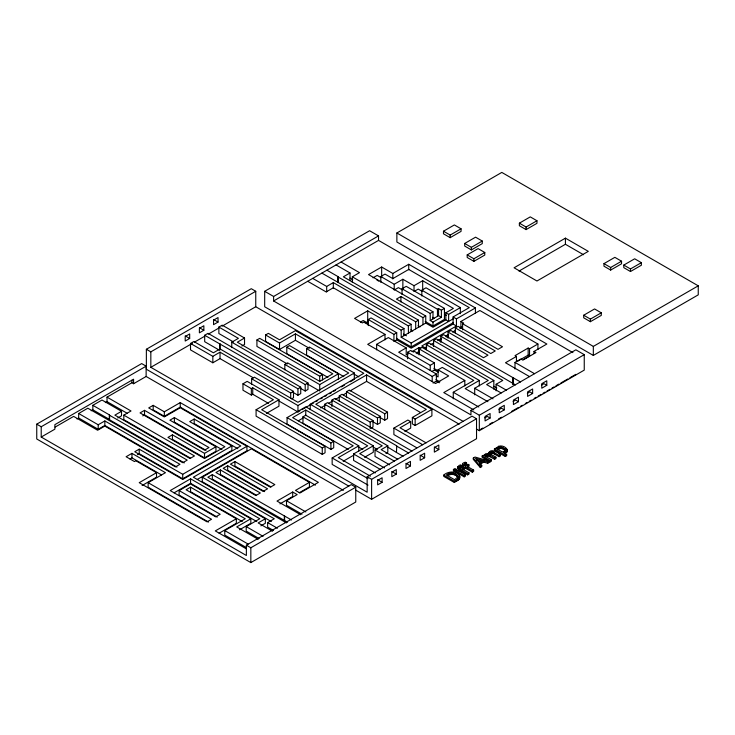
<?xml version="1.0" encoding="UTF-8"?>
<svg xmlns="http://www.w3.org/2000/svg" width="735" height="735" viewBox="0 0 735 735"><rect width="100%" height="100%" fill="white"/><g stroke="black" fill="none" stroke-linecap="round" stroke-linejoin="round"><path stroke-width="1.1" d="M419.051 354.931L419.051 348.859L421.844 347.242L479.321 380.436L479.321 385.912M432.998 318.889L432.998 311.805L368.538 274.587L381.658 267.016L392.821 273.457L408.724 264.278L546.858 344.026L534.014 351.431L534.014 353.462M437.463 316.316L437.463 309.224L438.584 308.581L441.377 310.188L444.445 308.415L444.445 319.376L432.998 325.982L425.225 321.489M440.816 342.363L440.825 336.299L443.618 334.682L483.52 357.724L487.985 355.143L448.074 332.101L450.858 330.493L490.778 353.535L495.243 350.953L455.323 327.911L458.116 326.303L498.027 349.346L502.492 346.764L462.609 323.74L462.591 329.804M500.489 454.607L499.148 455.378L492.579 451.841L490.273 452.824L490.273 454.111L492.579 453.127L499.148 456.665L500.489 455.893L500.489 454.607C498.339 452.696 489.859 447.569 488.904 453.431L485.449 453.844L484.374 455.737L483.492 455.231L482.151 456.003L482.151 457.289L490.107 461.883L491.449 461.111L491.449 459.825L485.504 456.389C486.735 451.639 492.634 457.142 494.627 457.988L495.969 457.216L495.969 458.502L494.627 459.274L488.058 455.737L485.743 456.747L485.743 455.461M457.877 476.997L457.942 476.289C455.746 472.21 449.728 472.339 446.384 474.985L454.57 479.716L457.877 476.997L457.877 478.283L457.942 476.289M459.724 478.448C460.349 470.29 448.111 470.685 443.756 475.104L443.756 476.39L454.377 482.518L459.338 479.165L459.834 476.197M457.923 467.157L459.421 468.82L459.421 470.106C456.656 468.958 457.942 465.08 460.661 464.86L461.883 465.567L461.883 466.854L459.687 468.351M457.923 468.443L458.199 466.348M466.532 462.885L464.529 463.932L464.336 465.668L466.532 464.171L466.532 462.885L465.31 462.177C459.963 463.408 464.814 465.76 463.427 466.808L464.538 467.451L465.439 466.927L472.293 470.887L473.634 470.115L473.634 471.401L472.293 472.173L465.439 468.223L464.538 468.746L464.538 467.451M462.627 465.356L463.436 467.01L463.436 465.724M490.273 452.824L490.015 453.817L495.969 457.216M498.064 448.322L497.705 449.278L502.225 451.887C509.539 451.161 500.682 444.335 498.064 448.322L498.064 449.609C499.837 447.1 505.358 448.92 505.156 451.768L505.11 449.361M506.884 450.757C507.536 446.182 497.889 443.756 496.584 448.635L495.748 448.148L494.407 448.92L494.407 450.215L505.303 456.508L506.645 455.728L506.645 454.441L503.31 452.512L506.884 450.757L506.884 452.043L504.669 453.504L504.669 452.218M506.884 452.043L507.076 449.627M461.883 465.567L459.687 467.065L460.983 468.223L463.197 466.945L464.309 467.589L464.309 468.875L462.857 469.711M443.756 475.104L454.377 481.232L458.769 478.494L459.724 477.162M497.347 448.35L496.943 448.846L496.943 447.56M348.794 486.12L146.366 369.255L146.366 349.272L251.287 288.699L255.752 291.281L255.752 306.743L459.173 424.187M146.366 349.272L150.831 351.854L255.752 291.281M463.427 421.522L264.683 306.771L264.683 291.308L369.604 230.735L378.534 235.889L378.534 240.4L572.905 352.616M146.136 366.168L41.215 426.741L41.215 437.049L246.372 555.495L246.372 545.186L351.293 484.613L355.758 487.186L355.758 502.014L250.837 562.587L36.75 438.988L36.75 424.159L141.671 363.586L146.136 366.168L146.136 376.476L343.364 490.346M189.676 338.449L185.211 341.031L185.211 336.52L189.676 333.938L189.676 338.449L185.211 335.877M203.852 330.263L199.387 332.845L199.387 328.334L203.852 325.752L203.852 330.263L199.387 327.691M218.029 322.077L213.563 324.659L213.563 320.148L218.029 317.566L218.029 322.077L213.563 319.504M253.4 377.882L220.031 358.625L212.838 362.778L190.512 349.888L190.512 343.447L193.856 341.509L213.398 352.791L220.031 348.95L293.486 391.36L293.486 397.8L291.62 398.875M219.756 350.402L204.688 341.702L204.688 335.261L208.033 333.322L300.734 387.17L300.734 393.611L297.951 395.228L293.017 392.38M233.509 341.977L218.865 333.515L218.865 327.075L222.209 325.146L244.535 338.026L244.535 344.476L241.833 346.038M150.831 351.854L150.831 367.316L192.405 343.318M194.38 342.179L204.284 336.465M208.244 334.177L219.131 327.893M222.099 326.175L255.752 306.743M264.683 291.308L273.604 296.462L378.534 235.889M55.153 427.072L73.638 416.396L97.636 430.251L104.839 426.098L175.49 466.89L179.956 464.309L104.839 420.944L98.196 424.775L78.663 413.502L78.663 418.013L98.196 429.286L104.839 425.455L176.997 467.111M78.663 413.502L87.814 408.21L182.749 462.701L187.214 460.119L109.304 415.137L109.304 419.648L184.255 462.921M92.84 405.316L109.579 414.981L109.579 419.492L92.84 409.827L92.84 405.316L101.99 400.033L121.523 411.306L121.523 415.817L117.729 418.013M127.173 413.281L107.016 401.641L107.016 397.13L131.905 382.76L133.577 383.725L146.136 376.476M273.604 296.462L273.604 300.973L378.534 240.4M41.215 437.049L54.886 429.157L54.886 424.646L133.577 379.214L133.577 383.725M396.872 232.986L501.803 172.413L698.25 285.832L698.25 294.854L593.329 355.428L396.872 242.008L396.872 232.986L593.329 346.406L698.25 285.832M76.991 418.978L78.663 418.013M91.168 410.791L92.84 409.827M105.344 402.605L107.016 401.641M204.688 335.261L297.951 388.778L300.734 387.17M337.788 282.286L338.072 276.645L338.072 282.13M312.733 278.39L326.68 286.439L333.322 282.608L408.329 325.908L408.449 333.065M350.016 280.641L350.016 272.979L343.374 276.81L418.491 320.175L418.491 327.268M231.755 347.554L231.755 342.188L238.397 338.357L218.865 327.075M190.512 343.447L212.838 356.337L220.031 352.175L290.692 392.968L293.486 391.36M244.535 338.026L237.341 342.188L307.993 382.981L307.993 389.421L305.2 391.038L300.238 388.172M352.304 282.286L352.304 276.81L359.498 272.648L341.086 262.018M121.523 411.306L114.88 415.137L190.007 458.511L194.472 455.93L123.811 415.137L123.811 419.648L190.54 458.181M123.811 415.137L131.014 410.984L107.016 397.13M443.481 231.222L454.359 224.938L461.056 228.805L461.056 231.378L450.178 237.662L443.481 233.794L443.481 231.222L450.178 235.081L461.056 228.805M287.339 363.963L256.928 346.406L256.928 339.965L259.712 338.357L322.5 374.602L322.5 379.977M309.306 348.298L295.433 340.287L279.53 349.474L265.574 341.417L265.574 334.967L268.367 333.359L279.53 339.8L295.433 330.621L431.895 409.404L431.895 415.845L415.146 425.51L412.353 423.902L412.353 417.462L426.309 409.404L366.59 374.923L315.802 404.25L387.804 445.814L387.804 452.255L385.903 453.348M373.003 277.812L377.193 275.395L381.097 277.646M144.519 410.341L140.054 412.914L204.514 450.132L208.979 447.56L144.519 410.341L144.519 414.852L206.002 450.353M299.209 492.772L309.435 486.864L309.435 482.353L295.488 490.41L299.954 492.992L318.365 482.353L180.24 402.605L164.328 411.793L153.174 405.343L148.709 407.925L164.328 416.947L180.24 407.76L246.932 446.264L246.932 450.775L197.32 479.422M380.822 282.323L380.822 276.516L385.002 274.1L392.821 278.611L408.724 269.433L475.416 307.937L475.416 313.413M142.737 415.881L144.519 414.852M265.574 334.967L279.53 343.024L295.433 333.846L363.807 373.316L310.225 404.25L310.225 409.615M153.174 405.343L153.174 409.854L164.328 416.304L180.24 407.116L315.388 485.146M464.685 243.46L475.573 237.175L482.261 241.043L482.261 243.625L471.383 249.909L464.685 246.041L464.685 243.46L471.383 247.327L482.261 241.043M380.822 276.516L394.217 284.252L402.863 279.254L414.025 285.704L422.68 280.706L469.279 307.616L453.091 316.96L453.091 324.043L456.444 325.982L456.444 318.889L453.091 316.96M327.929 377.413L286.788 353.654L286.788 347.214L289.572 345.606L338.412 373.793L338.412 379.168M174.379 417.59L169.914 420.163L215.952 446.751L215.952 451.262L204.514 457.868L172.422 439.337L172.422 434.826L167.957 437.408L204.514 458.511L224.882 446.751L174.379 417.59L174.379 422.101L221.915 449.544M402.027 294.56L402.027 288.763L406.216 286.347L444.445 308.415M403.984 335.647L403.984 328.554L401.191 330.171L367.702 310.832L354.592 318.411L362.401 322.922L363.797 322.114L385.002 334.361L385.002 339.836M519.379 223.164L530.266 216.88L536.963 220.748L536.963 223.321L526.076 229.605L519.379 225.737L519.379 223.164L526.076 227.032L536.963 220.748M268.477 403.34L252.739 394.254L251.342 395.062L242.973 390.23L242.973 383.789L247.162 381.373L278.969 399.739L278.969 406.179L266.474 413.392M251.627 384.166L251.627 378.791L254.411 377.184L297.914 402.293L348.73 372.994L306.596 348.666L306.596 355.106L343.833 376.605M467.194 254.898L478.081 248.614L484.778 252.482L484.778 255.063L473.891 261.348L467.194 257.48L467.194 254.898L473.891 258.766L484.778 252.482M306.596 348.666L309.389 347.049L354.316 372.994L354.316 379.435M432.998 311.805L430.214 313.413L400.915 296.499L396.45 299.071L425.749 315.995L425.749 323.078L432.998 327.268L445.842 319.854L448.626 321.461L448.626 314.378L445.842 312.77L445.842 319.854M284.831 369.824L284.831 364.45L287.624 362.842L319.716 381.373L332.826 373.793L286.788 347.214M208.565 522.071L148.148 487.186L148.148 482.674L165.448 472.688L131.96 453.357L126.098 456.738L134.477 461.571L135.865 460.762L156.518 472.688L156.518 477.199L142.103 485.523M231.865 445.943L182.721 474.286L139.218 449.168L134.753 451.74L182.749 479.459L240.795 445.943L194.187 419.042L189.722 421.614L231.865 445.943L231.865 450.454L182.721 478.797L139.218 453.679L137.436 454.708M360.453 322.114L363.237 320.506L368.125 323.317M368.263 325.614L368.263 319.532L371.056 317.924L396.725 332.744L396.725 339.836L411.233 348.215L453.091 324.043M242.973 383.789L251.342 388.622L252.739 387.814L273.392 399.739L256.092 409.726L256.092 416.166L322.261 454.377L325.054 452.76L325.054 446.32L261.669 409.726L278.969 399.739M421.844 296.012L421.844 290.215L426.024 287.798L460.349 307.616L460.349 313.689M130.012 458.998L131.96 457.868L161.507 474.929M365.92 322.821L367.702 321.792L367.702 310.832M385.002 334.361L367.702 344.347L435.552 383.523L448.672 375.943L438.069 369.824L438.069 376.917L436.112 375.787M231.755 342.188L305.2 384.589L307.993 382.981M256.928 339.965L319.716 376.21L322.5 374.602M408.329 325.908L411.122 324.3L411.233 331.457M376.632 349.823L376.632 344.347L388.356 337.576L406.216 347.894L406.216 354.977L408.191 353.838M368.263 319.532L393.932 334.361L396.725 332.744M337.788 276.81L415.698 321.792L418.491 320.175M352.304 276.81L422.956 317.603L425.749 315.995M156.518 472.688L139.218 482.674L207.068 521.85L211.533 519.268L148.148 482.674M565.426 238.149L514.077 267.788L536.963 281L588.303 251.352L565.426 238.149L565.426 244.277L583.535 254.742M396.725 339.836L393.932 341.444L393.932 334.361M401.191 330.171L401.191 337.255L425.749 323.078M430.214 313.413L430.214 320.506L438.584 315.664L441.377 317.281L441.377 310.188M284.831 364.45L319.716 384.589L338.412 373.793M445.842 312.77L453.376 308.415L421.844 290.215M519.011 271.077L565.426 244.277M172.422 434.826L204.514 453.357L215.952 446.751M430.214 320.506L432.998 322.114L441.377 317.281M448.626 314.378L460.349 307.616M251.627 378.791L297.951 405.536L354.316 372.994M401.191 337.255L411.205 343.043L453.504 318.65M406.216 347.894L398.682 352.24L436.388 374.014L436.388 381.097L433.044 383.036M456.444 318.889L475.416 307.937M375.282 472.936L353.59 460.413L353.59 453.964L367.711 445.814L305.76 410.047L292.64 417.618L333.708 441.322L333.708 447.771L330.915 449.379L287.063 424.067L287.063 417.618L305.76 406.822L373.288 445.814L373.288 452.255L364.569 457.289M279.217 401.172L297.951 411.977L299.926 410.837M301.901 409.698L313.771 402.844M315.747 401.705L317.722 400.557M320.69 398.848L322.665 397.708M324.649 396.56L326.625 395.421M329.592 393.712L331.568 392.563M333.543 391.424L335.527 390.285M341.463 386.858L344.421 385.149M350.356 381.722L353.324 380.004M396.376 338.348L411.205 346.911L453.467 322.536M407.613 358.809L407.613 352.24L410.681 350.466L413.465 352.074L414.586 351.431L434.44 362.897L434.44 369.99L438.345 372.241M460.909 328.554L460.909 321.471L479.882 310.51L537.928 344.026L537.928 349.502M259.106 538.553L246.207 531.102L246.207 526.591L259.767 518.763L190.567 478.807L170.189 490.576L215.722 516.852L220.188 514.279L179.119 490.576L179.119 495.087L217.248 517.1M246.932 446.264L193.351 477.199L265.344 518.763L265.344 523.274L260.851 525.874M412.142 351.56L419.051 347.572L420.861 348.611M456.444 325.982L421.844 345.955L426.373 348.574M426.309 349.731L426.309 344.669L429.093 343.052L493.837 380.436L493.837 389.201M433.558 346.552L433.558 340.48L436.351 338.872L515.511 384.892M462.609 323.74L463.73 323.097L460.909 321.471M348.271 449.416L302.967 423.259L302.967 416.809L305.76 415.202L358.781 445.814L358.781 451.18M324.732 409.634L324.732 404.268L327.525 402.651L412.041 451.125M331.99 406.519L331.99 400.079L334.783 398.462L373.012 420.539L373.012 426.98L371.147 428.055M339.248 401.255L339.248 395.889L342.032 394.282L380.271 416.35L380.271 422.79L377.478 424.407L372.571 421.578M346.497 397.065L346.497 391.7L349.29 390.092L387.52 412.16L387.52 418.601L384.727 420.218L379.83 417.388M298.263 420.815L302.949 418.114M320.69 407.87L325.568 405.049M328.499 403.359L332.413 401.108M335.344 399.417L340.222 396.597M343.153 394.906L346.084 393.207M349.989 390.956L366.59 381.373L420.438 412.454M174.076 492.845L190.567 483.318L256.8 521.565M416.139 353.112L419.051 351.431L419.051 347.572M424.821 348.105L426.805 346.957M430.765 344.669L433.742 342.951M437.711 340.654L441.68 338.366M445.649 336.079L448.626 334.361M452.595 332.064L455.571 330.346M459.54 328.058L461.525 326.91M179.119 490.576L190.567 483.97L250.837 518.763L250.837 523.274L239.546 529.797M271.316 521.565L202.281 481.71L202.281 477.199L251.398 448.846L309.435 482.353M417.186 353.801L419.051 352.726M439.521 340.902L441.459 339.781M446.329 336.979L448.267 335.849M246.17 547.456L224.772 535.098L224.772 530.587L245.26 518.763L190.567 487.186L186.102 489.767L236.33 518.763L236.33 523.274L219.113 533.215M291.501 520.003L212.332 474.626L207.867 477.199L286.475 522.907M220.417 469.95L215.952 472.532L255.863 495.565L260.328 492.992L220.417 469.95L220.417 474.461L256.432 495.252M227.675 465.76L223.21 468.342L263.112 491.375L267.577 488.803L227.675 465.76L227.675 470.271L264.664 491.623M234.934 461.571L230.468 464.152L270.37 487.186L274.835 484.613L234.934 461.571L234.934 466.082L270.939 486.873M603.968 263.626L614.855 257.342L621.553 261.21L621.553 263.782L610.666 270.067L603.968 266.199L603.968 263.626L610.666 267.494L621.553 261.21M407.613 352.24L430.251 365.313L434.44 362.897M431.923 371.432L434.44 369.99M438.069 369.824L442.25 367.408L464.814 380.436L464.814 385.912M623.785 265.078L634.672 258.793L641.37 262.661L641.37 265.234L630.483 271.518L623.785 267.65L623.785 265.078L630.483 268.946L641.37 262.661M376.632 344.347L432.208 376.43L436.388 374.014M256.092 409.726L322.261 447.927L325.054 446.32M287.063 417.618L330.915 442.939L333.708 441.322M331.99 400.079L370.219 422.147L373.012 420.539M339.248 395.889L377.478 417.958L380.271 416.35M346.497 391.7L384.727 413.768L387.52 412.16M464.814 380.436L443.775 392.582L473.799 409.919M368.024 485.109L332.156 464.401L332.156 457.96L353.195 445.814L302.967 416.809M583.7 315.232L594.587 308.948L601.276 312.816L601.276 315.398L590.398 321.682L583.7 317.814L583.7 315.232L590.398 319.1L601.276 312.816M358.781 445.814L338.293 457.639L370.394 476.17M537.928 344.026L529.549 348.859L528.162 348.05L515.042 355.621L516.439 356.429L516.439 361.491M453.265 398.829L453.265 392.26L473.744 380.436L419.051 348.859M516.439 356.429L505.496 362.741L529.558 376.632M236.33 518.763L215.291 530.909L246.308 548.824M416.745 447.771L393.887 434.569L393.887 428.119L407.888 420.034L410.681 421.642L410.681 428.092L404.866 431.445M479.321 380.436L465.2 388.585L487.911 401.696M410.681 421.642L400.024 427.798L426.144 442.883M412.353 417.462L415.146 419.069L431.895 409.404M343.171 461.268L353.902 455.075M514.987 368.998L514.987 362.419L520.904 359.011L522.851 360.132L535.971 352.561L534.014 351.431M517.853 361.087L528.162 355.143L529.549 355.942L529.549 348.859M301.975 514.197L286.503 505.267L286.503 500.755L297.16 494.6L292.695 492.018L277.012 501.077L300.652 514.721M373.288 445.814L359.727 453.642L384.534 467.965M523.972 359.167L529.549 355.942M474.691 394.833L474.691 388.264L488.251 380.436L426.309 344.669M250.837 518.763L236.716 526.921L258.206 539.325M279.952 503.888L292.695 496.529L292.695 492.018M493.837 380.436L486.634 384.589L501.178 392.986M389.578 464.823L375.025 456.417L375.025 449.967L382.218 445.814L310.225 404.25M387.804 445.814L381.162 449.645L397.764 459.237M496.125 390.845L496.125 384.267L502.768 380.436L433.558 340.48M265.344 518.763L258.15 522.925L272.547 531.24M440.825 336.299L520.527 381.989M403.046 456.242L396.45 452.438L396.735 445.833L324.732 404.268M273.493 530.495L267.632 527.114L267.632 522.603L274.274 518.763L202.281 477.199M396.45 452.438L387.85 447.156M273.604 300.973L470.951 414.908L470.951 410.396L575.872 349.823L584.251 354.656L584.251 370.118L479.321 430.701L476.344 428.983M212.332 474.626L212.332 479.137L287.56 522.245M150.831 367.316L367.151 492.211L367.151 476.749L472.072 416.166L476.537 418.748L476.537 438.721L371.616 499.304L355.74 490.135M470.951 410.396L479.321 415.229L584.251 354.656M246.372 545.186L250.837 547.768L355.758 487.186M367.151 476.749L371.616 479.321L476.537 418.748M484.797 417.875L487.305 416.423L490.098 418.04L490.098 413.529L485.072 416.423L485.072 420.935L490.098 418.04M498.973 409.689L501.481 408.237L504.274 409.854L504.274 405.343L499.249 408.237L499.249 412.748L504.274 409.854M513.149 401.503L515.658 400.06L518.451 401.668L518.451 397.157L513.425 400.06L513.425 404.572L518.451 401.668M527.317 393.326L529.834 391.874L532.627 393.482L532.627 388.971L527.601 391.874L527.601 396.385L532.627 393.482M541.493 385.14L544.01 383.688L546.794 385.296L546.794 380.785L541.778 383.688L541.778 388.199L546.794 385.296M382.108 482.289L377.643 484.861L377.643 480.35L382.108 477.778L382.108 482.289L377.643 479.707M396.284 474.103L391.819 476.684L391.819 472.173L396.284 469.591L396.284 474.103L391.819 471.521M410.461 465.916L405.996 468.498L405.996 463.987L410.461 461.405L410.461 465.916L405.996 463.344M424.637 457.758L420.172 460.33L420.172 455.801L424.637 453.219L424.637 457.758L420.172 455.176M438.813 449.554L434.348 452.126L434.348 447.615L438.813 445.042L438.813 449.554L434.348 446.972M480.745 429.231L482.73 428.092M489.657 424.095L492.625 422.377M498.56 418.95L501.536 417.232M511.431 411.517L518.359 407.521M520.343 406.372L522.319 405.233M525.286 403.515L527.271 402.376M529.246 401.236L531.23 400.088M534.198 398.379L536.173 397.231M538.158 396.091L541.125 394.373M543.11 393.234L545.085 392.086M547.061 390.946L550.037 389.228M552.013 388.089L553.997 386.941M555.972 385.801L558.94 384.083M560.924 382.944L567.852 378.948M569.827 377.799L575.771 374.372M453.421 469.444L454.947 468.562L456.334 469.371L456.334 470.657L454.809 471.539L453.421 470.731L453.421 469.444L454.809 470.244L456.334 469.371M489.216 461.121L487.728 461.975L483.795 460.817L479.744 463.16L481.747 465.43L481.747 466.716L480.322 467.543L473.285 459.347L473.285 458.061L475.021 457.051L489.216 461.121L489.216 462.407L487.728 463.261L483.795 462.113L480.552 463.978M456.233 470.96L457.574 470.189L465.531 474.782L465.531 476.078L464.198 476.85L456.233 472.256L456.233 470.96L464.198 475.563L465.531 474.782M459.687 470.262L459.687 468.976L458.778 469.49L459.889 470.134L460.799 469.61L467.644 473.57L468.985 472.798L468.985 474.084L467.644 474.856L460.799 470.905L459.889 471.429L458.778 470.786L458.787 468.406M464.309 467.589L462.131 468.838L468.985 472.798M467.506 467.028L468.958 466.192L468.958 464.906L466.78 466.155L473.634 470.115M480.322 467.543L480.322 466.256L481.747 465.43M482.151 456.003L490.107 460.597L491.449 459.825M494.407 448.92L505.303 455.213L506.645 454.441M457.942 477.575C456.049 473.965 450.684 473.515 447.459 475.655L447.459 474.369M476.51 459.972L481.25 461.36M422.12 291.345L418.215 289.085L414.025 291.501L414.025 285.704M402.027 288.763L437.463 309.224M402.302 289.893L398.398 287.633L394.217 290.049L394.217 284.252M444.464 314.231L446.439 315.37M376.917 280.063L378.865 281.193M514.987 362.419L534.52 373.702M432.511 317.318L434.495 318.466M336.06 264.922L350.016 272.979M349.897 278.069L352.782 279.732M326.91 270.204L338.072 276.645M418.05 325.724L420.016 326.854M411.122 324.3L321.884 273.108M410.773 329.896L412.739 331.035M403.984 328.554L333.322 287.762L326.129 291.924L307.708 281.285M496.125 384.267L506.351 390.175M403.506 334.085L406.464 335.794M493.892 386.261L496.851 387.97M474.691 388.264L493.01 398.839M433.962 368.428L437.941 370.725M435.956 379.563L439.87 381.823M436.388 381.097L439.319 382.797M453.265 392.26L478.779 406.988M353.893 374.041L358.845 376.899M468.958 464.906L467.846 464.263L465.632 465.54L464.336 464.382M393.887 428.119L422.717 444.767M307.12 383.762L318.742 390.478M396.45 445.989L408.697 453.063M373.343 447.128L377.285 449.407M375.025 449.967L394.429 461.176M357.871 446.577L362.796 449.416M353.59 453.964L380.206 469.334M332.156 457.96L368.024 478.669M237.818 448.736L194.187 423.553L194.187 419.042M286.503 500.755L305.852 511.928M267.632 522.603L277.407 528.235M242.274 521.556L190.567 491.697L190.567 487.186M246.207 526.591L263.075 536.329M224.772 530.587L248.118 544.065M36.75 424.159L41.215 426.741M505.744 449.113L506.406 449.701L506.406 448.414M473.285 458.061L480.322 466.256M507.086 451.501L506.847 449.012M455.323 327.911L455.332 332.983M448.074 332.101L448.074 338.183M630.483 268.946L630.483 271.518M610.666 267.494L610.666 270.067M593.329 346.406L593.329 355.428M590.398 319.1L590.398 321.682M528.162 348.05L528.162 355.143M526.076 227.032L526.076 229.605M513.085 377.698L513.085 384.267M512.809 377.854L512.809 384.433M506.47 451.244L506.47 452.539M505.845 451.694L505.845 452.981M505.276 449.746L505.294 451.419M505.303 455.213L505.303 456.508M504.77 448.956L504.77 450.243M503.622 448.129L503.622 449.416M502.308 447.496L502.308 448.782M501.077 447.156L501.077 448.451M500.498 447.119L500.498 448.405M499.947 447.165L499.947 448.451M499.414 447.303L499.414 448.598M499.148 455.378L499.148 456.665M498.918 447.541L498.918 448.828M498.679 446.283L498.679 447.569M498.413 447.9L498.413 449.186M494.545 452.723L494.545 454.01M494.627 457.988L494.627 459.274M493.488 452.163L493.488 453.449M492.579 451.841L492.579 453.127M492.156 451.795L492.156 453.091M491.752 451.832L491.752 453.118M491.338 451.952L491.338 453.238M490.906 452.163L490.906 453.458M490.539 452.448L490.539 453.743M490.107 460.597L490.107 461.883M490.024 455.332L490.024 456.619M489.06 452.154L488.913 454.037L488.913 452.742M488.968 454.772L488.968 456.058M488.058 454.45L488.058 455.737M487.728 461.975L487.728 463.261M487.636 454.405L487.636 455.7M487.232 454.441L487.232 455.728M486.818 454.561L486.818 455.847M486.386 454.772L486.386 456.067M486.01 455.075L486.01 456.361M484.604 454.662L484.604 455.957M483.795 460.817L483.795 462.113M479.744 463.16L479.744 464.446M479.321 415.229L479.321 430.701M473.891 258.766L473.891 261.348M472.293 470.887L472.293 472.173M471.383 247.327L471.383 249.909M467.644 473.57L467.644 474.856M465.825 463.151L465.825 464.437M465.439 466.927L465.439 468.223M465.163 463.463L465.163 464.75M464.529 463.932L464.529 465.227M464.198 475.563L464.198 476.85M462.976 465.31L462.976 466.596M462.627 464.061L462.683 466.183M461.176 465.834L461.176 467.12M460.799 469.61L460.799 470.905M460.514 466.146L460.514 467.432M459.954 467.524L459.954 468.82M459.889 466.624L459.889 467.91M459.889 470.134L459.889 471.429M459.476 475.196L459.476 476.482M459.338 477.869L459.338 479.165M458.769 478.494L458.769 479.79M458.328 467.993L458.328 469.279M457.978 466.743L458.034 468.866M457.951 479.119L457.951 480.405M457.657 475.591L457.657 476.877M457.005 474.893L457.005 476.179M456.821 479.817L456.821 481.113M455.957 474.176L455.957 475.462M454.809 470.244L454.809 471.539M454.717 473.579L454.717 474.865M454.377 481.232L454.377 482.518M453.458 473.202L453.458 474.498M452.181 473.055L452.181 474.341M450.904 473.12L450.904 474.406M450.178 235.081L450.178 237.662M450.022 473.285L450.022 474.58M449.204 473.533L449.204 474.819M448.378 473.882L448.378 475.168M438.584 308.581L438.584 315.664M432.998 322.114L432.998 325.982M432.208 376.43L432.208 381.493M430.251 365.313L430.251 370.376M422.956 317.603L422.956 324.686M422.68 280.706L422.68 290.564M415.698 321.792L415.698 328.876M415.146 419.069L415.146 425.51M411.205 343.043L411.205 346.911M408.724 264.278L408.724 269.754M402.863 279.254L402.863 289.121M400.915 296.499L400.915 301.975M392.821 273.457L392.821 278.933M384.727 413.768L384.727 420.218M381.658 267.016L381.658 276.875M377.478 417.958L377.478 424.407M371.616 479.321L371.616 499.304M370.219 422.147L370.219 428.597M366.59 374.923L366.59 381.373M333.322 282.608L333.322 288.083M330.915 442.939L330.915 449.379M326.68 286.439L326.68 291.924M322.261 447.927L322.261 454.377M319.716 376.21L319.716 381.584M319.716 384.589L319.716 391.038M305.76 410.047L305.76 415.422M305.2 384.589L305.2 391.038M297.951 388.778L297.951 395.228M297.951 405.536L297.951 411.977M295.433 333.846L295.433 340.287M290.692 392.968L290.692 398.342M284.601 516.025L284.601 520.536M284.326 516.191L284.326 520.702M279.53 343.024L279.53 349.474M252.739 387.814L252.739 394.254M251.342 388.622L251.342 395.062M250.837 547.768L250.837 562.587M220.031 343.796L220.031 349.171M220.031 352.175L220.031 358.625M219.756 343.962L219.756 349.327M212.838 356.337L212.838 362.778M204.514 453.357L204.514 457.868M190.567 478.807L190.567 483.318M182.721 474.286L182.721 478.797M180.24 402.605L180.24 407.116M164.328 411.793L164.328 416.304M139.218 449.168L139.218 453.679M131.96 453.357L131.96 457.868M131.905 380.234L131.905 382.76M104.839 420.944L104.839 425.455M98.196 424.775L98.196 429.286M482.197 460.349L478.926 462.241L475.554 458.41L482.197 460.349"/></g></svg>
